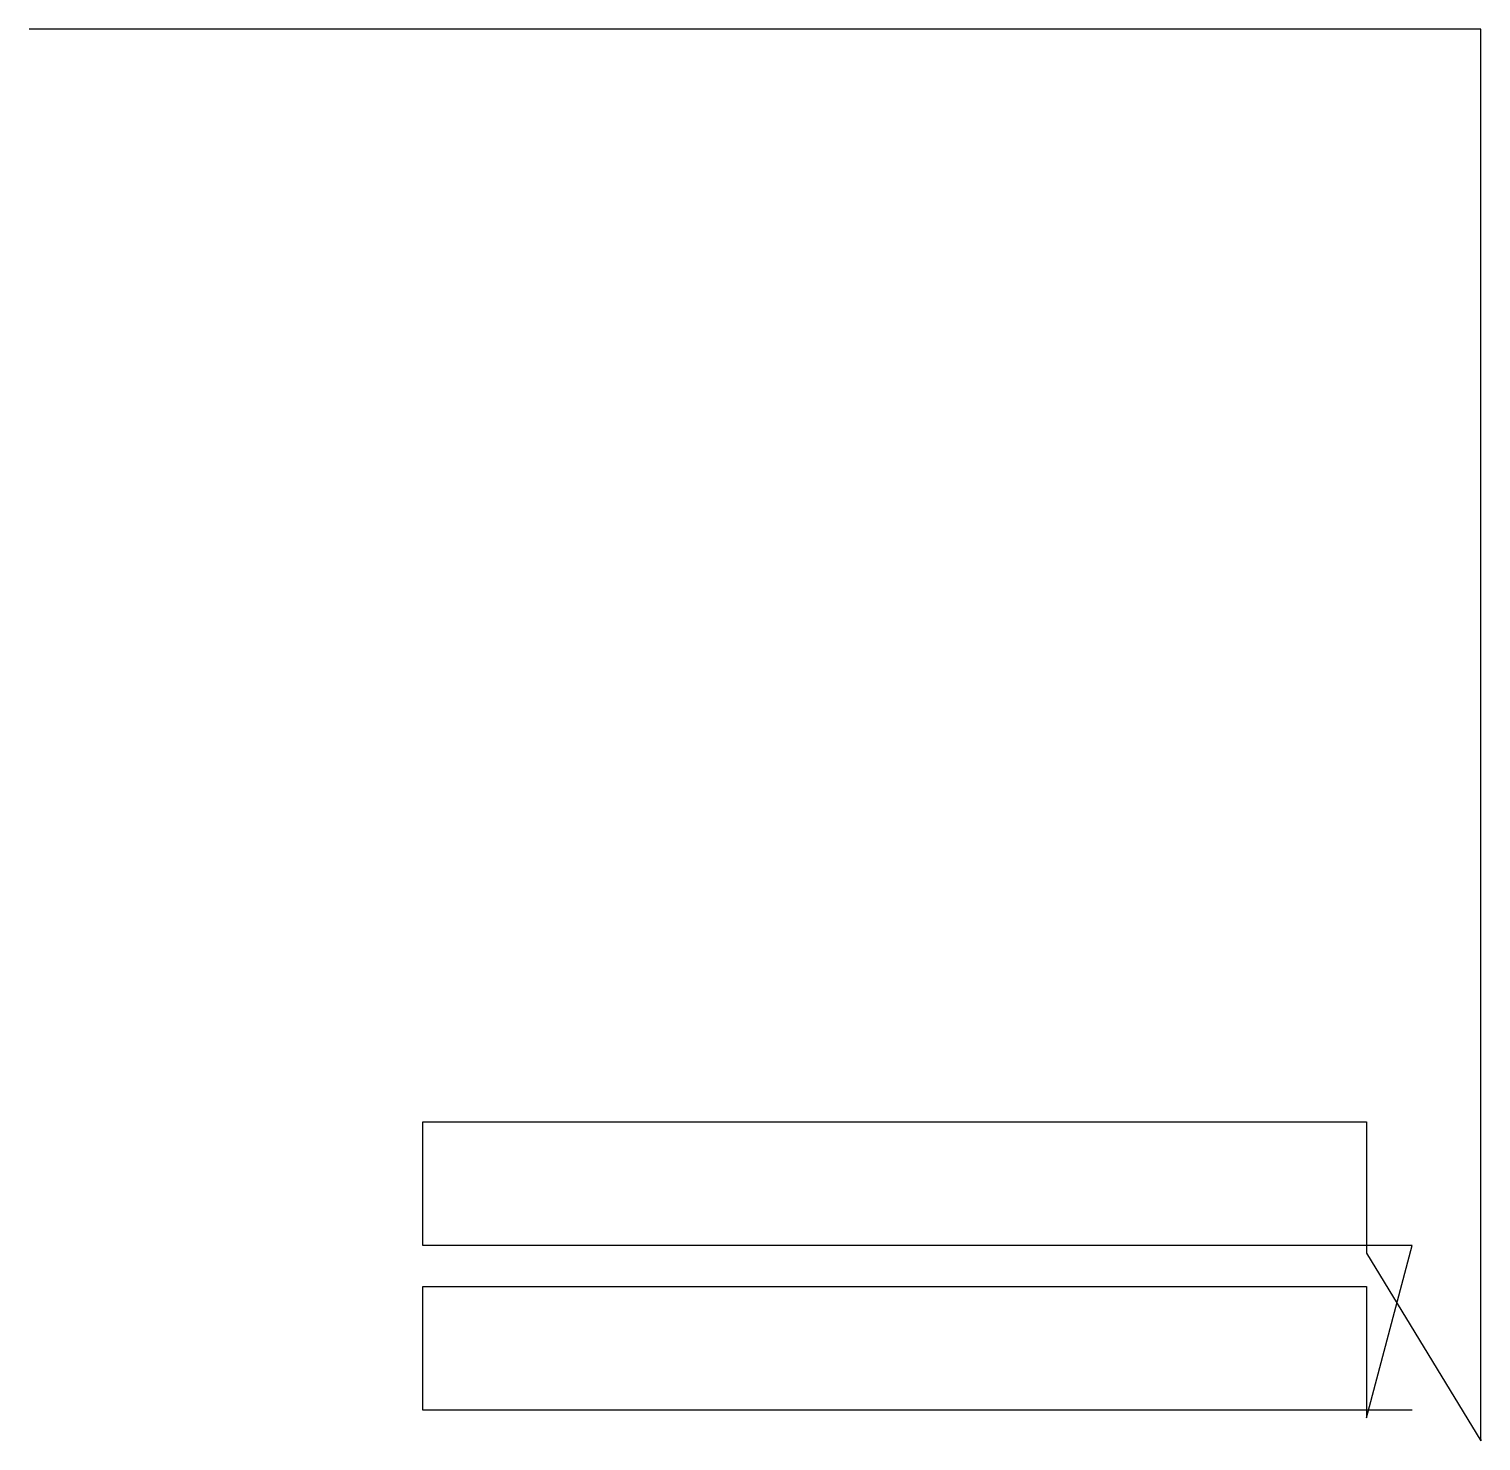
# Model space of a CAD drawing. Header units: metres. Extents: x 174 to 1130, y 0 to 930.
import ezdxf

# ---------------------------------------------------------------- set-up
doc = ezdxf.new("R2010")
doc.units = ezdxf.units.M

msp = doc.modelspace()

# ---------------------------------------------------------------- linework, layer by layer
at = {"layer": 'TOOL_0'}
for p, q in [((174.584, 930.285), (173.584, 930.285)), ((1129.732, 930.285), (174.584, 930.285)), ((1129.732, 1), (1129.732, 930.285)), ((432.816, 128.787), (432.816, 210.287)), ((432.816, 210.287), (1054.316, 210.287)), ((1054.316, 210.287), (1054.316, 128.787)), ((1054.316, 128.787), (432.816, 128.787)), ((1054.316, 15.213), (1084.524, 128.787)), ((1084.524, 128.787), (1054.316, 128.787)), ((1054.316, 128.787), (1054.316, 123.743)), ((1054.316, 123.743), (1129.732, 0)), ((432.816, 20.257), (432.816, 101.757)), ((432.816, 101.757), (1054.316, 101.757)), ((1054.316, 101.757), (1054.316, 20.257)), ((1054.316, 20.257), (432.816, 20.257)), ((1084.524, 20.257), (1054.316, 20.257)), ((1054.316, 20.257), (1054.316, 15.213)), ((1129.732, 0), (1129.732, 1)), ((1129.732, 1), (1129.732, 0)), ((1129.732, 0), (1129.732, 1)), ((1129.732, 0), (1129.732, 0))]:
    msp.add_line(p, q, dxfattribs=at)

doc.saveas('drawing.dxf')
